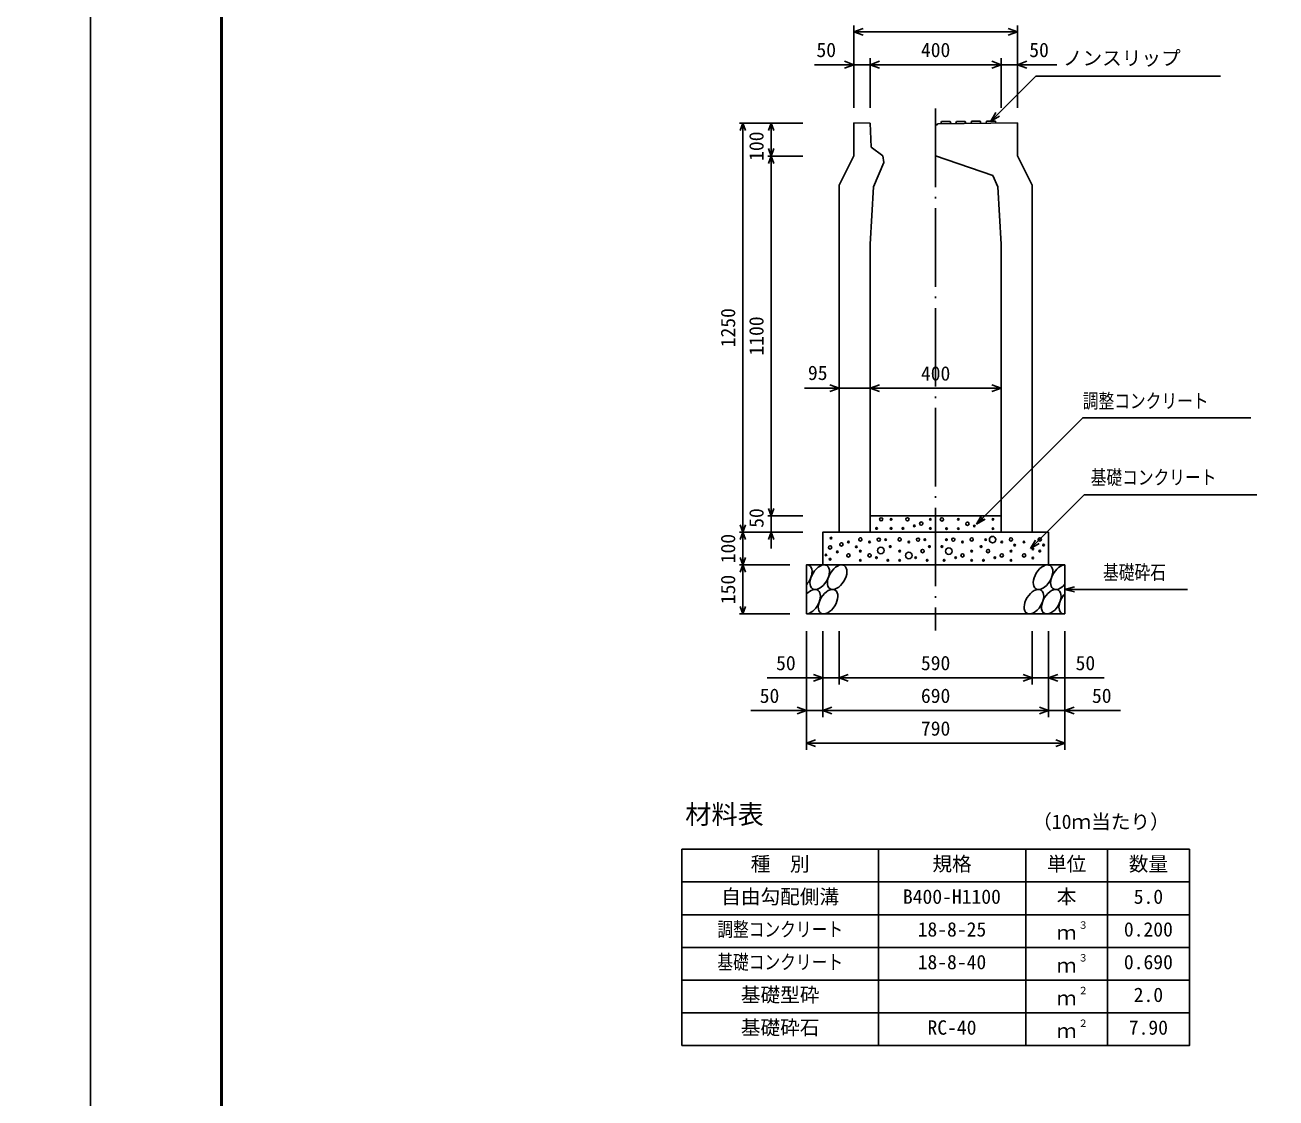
# Model space of a CAD drawing. Units: millimetres, scale not verified. Extents: x -16800 to 16800, y -5940 to 5940.
# Drawn here: x -200 to 3621, y -3201 to 78 of the extents above; entities that cross this region are included whole.
import ezdxf
from ezdxf.enums import TextEntityAlignment as Align

# ---------------------------------------------------------------- set-up
doc = ezdxf.new("R2010")
doc.units = ezdxf.units.MM
doc.header["$LTSCALE"] = 20
doc.linetypes.add('LONG_DASHED_DOTTED', pattern=[15.25, 12, -1.5, 0.25, -1.5])
for name, color, linetype, lineweight in [('0-0_DIM', 7, 'Continuous', 25), ('0-1_Defpoints', 5, 'Continuous', 25), ('0-2_HATCH', 6, 'Continuous', 25), ('0-3_HYO', 3, 'Continuous', 25), ('0-4_HYO2', 4, 'Continuous', 25), ('0-5_OUTLINE', 3, 'Continuous', 25), ('0-6_TXT', 7, 'Continuous', 25), ('0-7_WAKU', 3, 'Continuous', 25)]:
    doc.layers.add(name, color=color, linetype=linetype, lineweight=lineweight)
doc.styles.add('ＭＳ ゴシック', font='')
doc.styles.get('ＭＳ ゴシック').set_extended_font_data('MS Gothic')

msp = doc.modelspace()

# ---------------------------------------------------------------- linework, layer by layer
at = {"layer": '0-0_DIM'}
for p, q in [((2331.78, 77.25), (2331.78, -174.49)), ((2831.78, 77.25), (2831.78, -174.49)), ((2831.78, 57.25), (2331.78, 57.25)), ((2381.78, -22.75), (2381.78, -174.49)), ((2781.78, -22.75), (2781.78, -174.49)), ((2331.78, -42.75), (2212.12, -42.75)), ((2381.78, -42.75), (2331.78, -42.75)), ((2381.78, -42.75), (2781.78, -42.75)), ((2781.78, -42.75), (2831.78, -42.75)), ((2831.78, -42.75), (2951.45, -42.75)), ((2750.73, -215.27), (2887.95, -78.06)), ((3451.84, -78.06), (2887.95, -78.06)), ((2750.73, -215.27), (2765.73, -189.29)), ((1982.58, -221.46), (2175.91, -221.46)), ((1992.58, -221.46), (1992.58, -1471.46)), ((2079.25, -321.96), (2079.25, -221.46)), ((2750.73, -215.27), (2776.71, -200.27)), ((2069.25, -321.96), (2175.91, -321.96)), ((2079.25, -1421.46), (2079.25, -321.96)), ((2286.78, -1031.46), (2180.6, -1031.46)), ((2286.78, -1031.46), (2381.78, -1031.46)), ((2381.78, -1031.46), (2781.78, -1031.46)), ((3035.44, -1357.81), (2871.78, -1521.46)), ((3035.44, -1357.81), (3562.51, -1357.81)), ((2069.25, -1421.46), (2175.91, -1421.46)), ((2079.25, -1421.46), (2079.25, -1471.46)), ((2706.78, -1446.46), (2721.78, -1420.48)), ((2706.78, -1446.46), (2732.76, -1431.46)), ((1982.58, -1471.46), (2175.91, -1471.46)), ((1992.58, -1571.46), (1992.58, -1471.46)), ((2079.25, -1521.46), (2079.25, -1471.46)), ((2871.78, -1521.46), (2886.78, -1495.48)), ((2871.78, -1521.46), (2897.76, -1506.46)), ((1982.58, -1571.46), (2136.78, -1571.46)), ((1992.58, -1571.46), (1992.58, -1721.46)), ((2976.78, -1646.46), (3005.76, -1638.7)), ((2976.78, -1646.46), (3350.68, -1646.46)), ((2976.78, -1646.46), (3005.76, -1654.23)), ((1982.58, -1721.46), (2136.78, -1721.46)), ((2186.78, -2136.48), (2186.78, -1774.13)), ((2236.78, -2036.48), (2236.78, -1774.13)), ((2286.78, -1936.48), (2286.78, -1774.13)), ((2876.78, -1936.48), (2876.78, -1774.13)), ((2926.78, -2036.48), (2926.78, -1774.13)), ((2976.78, -2136.48), (2976.78, -1774.13)), ((2066.78, -1916.48), (2286.78, -1916.48)), ((2286.78, -1916.48), (2876.78, -1916.48)), ((3096.78, -1916.48), (2876.78, -1916.48)), ((2016.78, -2016.48), (2236.78, -2016.48)), ((2236.78, -2016.48), (2926.78, -2016.48)), ((3146.78, -2016.48), (2926.78, -2016.48)), ((2186.78, -2116.48), (2976.78, -2116.48))]:
    msp.add_line(p, q, dxfattribs=at)
at = {"layer": '0-0_DIM', "linetype": 'LONG_DASHED_DOTTED'}
msp.add_line((2581.78, -176.66), (2581.78, -1771.46), dxfattribs=at)
at = {"layer": '0-0_DIM'}
for points in [[(2360.01, 46.99), (2331.82, 57.25), (2360.01, 67.51)], [(2803.63, 67.51), (2831.82, 57.25), (2803.63, 46.99)], [(2303.59, -53.01), (2331.78, -42.75), (2303.59, -32.49)], [(2409.97, -53.01), (2381.78, -42.75), (2409.97, -32.49)], [(2753.67, -32.49), (2781.86, -42.75), (2753.67, -53.01)], [(2859.9, -32.49), (2831.71, -42.75), (2859.9, -53.01)], [(1984.37, -244.01), (1992.58, -221.46), (2000.79, -244.01)], [(2071.04, -244.01), (2079.25, -221.46), (2087.46, -244.01)], [(2087.46, -299.41), (2079.25, -321.96), (2071.04, -299.41)], [(2071.04, -344.51), (2079.25, -321.96), (2087.46, -344.51)], [(2258.59, -1021.2), (2286.78, -1031.46), (2258.59, -1041.72)], [(2409.97, -1041.72), (2381.78, -1031.46), (2409.97, -1021.2)], [(2753.59, -1021.2), (2781.78, -1031.46), (2753.59, -1041.72)], [(2706.78, -1446.46), (3031.25, -1122), (3544.8, -1122)], [(2087.46, -1398.91), (2079.25, -1421.46), (2071.04, -1398.91)], [(2000.79, -1448.91), (1992.58, -1471.46), (1984.37, -1448.91)], [(2000.79, -1494.01), (1992.58, -1471.46), (1984.37, -1494.01)], [(2087.46, -1494.01), (2079.25, -1471.46), (2071.04, -1494.01)], [(2000.79, -1548.91), (1992.58, -1571.46), (1984.37, -1548.91)], [(2000.79, -1594.01), (1992.58, -1571.46), (1984.37, -1594.01)], [(2000.79, -1698.91), (1992.58, -1721.46), (1984.37, -1698.91)], [(2208.59, -1906.22), (2236.78, -1916.48), (2208.59, -1926.74)], [(2314.97, -1926.74), (2286.78, -1916.48), (2314.97, -1906.22)], [(2848.59, -1906.22), (2876.78, -1916.48), (2848.59, -1926.74)], [(2954.97, -1906.22), (2926.78, -1916.48), (2954.97, -1926.74)], [(2158.59, -2006.22), (2186.78, -2016.48), (2158.59, -2026.74)], [(2264.97, -2026.74), (2236.78, -2016.48), (2264.97, -2006.22)], [(2898.59, -2006.22), (2926.78, -2016.48), (2898.59, -2026.74)], [(3004.97, -2006.22), (2976.78, -2016.48), (3004.97, -2026.74)], [(2214.97, -2126.74), (2186.78, -2116.48), (2214.97, -2106.22)], [(2948.59, -2106.22), (2976.78, -2116.48), (2948.59, -2126.74)]]:
    msp.add_lwpolyline(points, dxfattribs=at)
at = {"layer": '0-1_Defpoints'}
for points in [[(-16800, -5940), (0, -5940), (0, 5940), (-16800, 5940)], [(0, -5940), (16800, -5940), (16800, 5940), (0, 5940)]]:
    msp.add_lwpolyline(points, close=True, dxfattribs=at)
at = {"layer": '0-2_HATCH'}
for p, q in [((2597.78, -223.3), (2599.23, -216.79)), ((2599.23, -216.79), (2626.23, -216.52)), ((2627.78, -223), (2626.23, -216.52)), ((2643.78, -222.84), (2645.23, -216.33)), ((2645.23, -216.33), (2672.23, -216.06)), ((2673.78, -222.54), (2672.23, -216.06)), ((2689.78, -222.38), (2691.23, -215.87)), ((2691.23, -215.87), (2718.23, -215.6)), ((2719.78, -222.08), (2718.23, -215.6)), ((2735.78, -221.92), (2737.23, -215.41)), ((2737.23, -215.41), (2764.23, -215.14)), ((2765.78, -221.62), (2764.23, -215.14))]:
    msp.add_line(p, q, dxfattribs=at)
for centre, radius in [((2415.3, -1432.15), 5), ((2445.75, -1432.15), 2.5), ((2495.66, -1432.15), 5), ((2516.69, -1452.28), 2.5), ((2537.71, -1445.28), 5), ((2565.75, -1432.15), 2.5), ((2600.92, -1432.43), 5), ((2650.82, -1432.43), 2.5), ((2678.86, -1445.56), 5), ((2699.89, -1452.57), 2.5), ((2720.92, -1432.43), 5), ((2757.14, -1432.43), 2.5), ((2261.86, -1489.64), 2.5), ((2351.75, -1493.41), 5), ((2401.28, -1460.16), 2.5), ((2407.82, -1494.28), 5), ((2445.75, -1460.16), 2.5), ((2471.75, -1493.41), 5), ((2481.64, -1460.16), 2.5), ((2527.82, -1494.28), 5), ((2565.75, -1460.16), 2.5), ((2614.94, -1460.45), 2.5), ((2635.74, -1494.28), 5), ((2650.82, -1460.45), 2.5), ((2691.82, -1493.41), 5), ((2755.74, -1494.28), 10), ((2757.14, -1460.45), 2.5), ((2811.82, -1493.41), 5), ((2899.9, -1493.41), 5), ((2259.41, -1518.15), 5), ((2293.9, -1508.91), 5), ((2315.47, -1501.29), 2.5), ((2339.33, -1516.2), 2.5), ((2351.75, -1529.3), 2.5), ((2379.79, -1501.29), 2.5), ((2414.36, -1527.3), 10), ((2428.86, -1494.28), 2.5), ((2442.87, -1515.29), 2.5), ((2471.75, -1529.3), 2.5), ((2499.79, -1501.29), 2.5), ((2541.84, -1529.3), 5), ((2548.86, -1494.28), 2.5), ((2562.87, -1515.29), 2.5), ((2600.69, -1515.29), 2.5), ((2621.72, -1529.3), 10), ((2614.71, -1494.28), 2.5), ((2663.78, -1501.29), 2.5), ((2691.82, -1529.3), 2.5), ((2720.69, -1515.29), 2.5), ((2734.71, -1494.28), 2.5), ((2741.72, -1529.3), 5), ((2783.78, -1501.29), 2.5), ((2811.82, -1529.3), 2.5), ((2823.16, -1510.98), 2.5), ((2851.72, -1501.29), 2.5), ((2878.58, -1522.5), 2.5), ((2899.9, -1529.3), 2.5), ((2911.24, -1510.98), 2.5), ((2247, -1540.94), 2.5), ((2259.41, -1554.04), 2.5), ((2281.48, -1531.7), 2.5), ((2315.47, -1542.43), 5), ((2351.75, -1557.31), 2.5), ((2379.79, -1542.43), 5), ((2400.82, -1549.44), 2.5), ((2435.86, -1557.31), 2.5), ((2471.75, -1557.31), 2.5), ((2499.79, -1542.43), 10), ((2520.82, -1549.44), 2.5), ((2555.86, -1557.31), 2.5), ((2607.7, -1557.31), 2.5), ((2642.75, -1549.44), 2.5), ((2663.78, -1542.43), 5), ((2691.82, -1557.31), 2.5), ((2727.7, -1557.31), 2.5), ((2762.75, -1549.44), 2.5), ((2783.78, -1542.43), 5), ((2811.82, -1557.31), 2.5), ((2851.72, -1542.43), 5), ((2878.58, -1550.52), 2.5)]:
    msp.add_circle(centre, radius, dxfattribs=at)
for centre in [(2227.63, -1608.98), (2280.84, -1608.98), (2909.72, -1608.98), (2252.95, -1683.97), (2881.83, -1683.97), (2935.04, -1683.97)]:
    msp.add_ellipse(centre, major_axis=(21.81, 35.31), ratio=0.5792, dxfattribs=at)
for centre, start_param, end_param in [((2174.42, -1608.98), 4.385593, 6.6745444), ((2962.92, -1608.98), 0.3357715, 4.4411806), ((2199.74, -1683.97), 3.5111464, 7.548991), ((2988.25, -1683.97), 1.2110787, 3.5658734)]:
    msp.add_ellipse(centre, major_axis=(21.81, 35.31), ratio=0.5792, start_param=start_param, end_param=end_param, dxfattribs=at)
at = {"layer": '0-3_HYO'}
for p, q in [((2406.78, -2440.42), (2406.78, -3040.42)), ((2856.78, -2440.42), (2856.78, -3040.42)), ((3106.78, -2440.42), (3106.78, -3040.42)), ((1806.78, -2540.42), (3356.78, -2540.42))]:
    msp.add_line(p, q, dxfattribs=at)
msp.add_lwpolyline([(1806.78, -3040.42), (3356.78, -3040.42), (3356.78, -2440.42), (1806.78, -2440.42)], close=True, dxfattribs=at)
at = {"layer": '0-4_HYO2'}
for p, q in [((1806.78, -2640.42), (3356.78, -2640.42)), ((1806.78, -2740.42), (3356.78, -2740.42)), ((1806.78, -2840.42), (3356.78, -2840.42)), ((1806.78, -2940.42), (3356.78, -2940.42))]:
    msp.add_line(p, q, dxfattribs=at)
at = {"layer": '0-5_OUTLINE'}
for p, q in [((2331.78, -220.96), (2331.78, -321.46)), ((2331.78, -220.96), (2381.8, -221.46)), ((2384.8, -294.33), (2381.8, -221.46)), ((2581.78, -226.66), (2586.28, -226.66)), ((2586.28, -226.66), (2587.78, -223.4)), ((2587.78, -223.4), (2831.78, -220.96)), ((2831.78, -220.96), (2831.78, -321.46)), ((2420.8, -321.46), (2384.8, -294.33)), ((2286.78, -411.46), (2331.78, -321.46)), ((2423.8, -341.43), (2392.28, -416.46)), ((2423.8, -341.43), (2420.8, -321.46)), ((2581.78, -321.46), (2756.57, -381.46)), ((2831.78, -321.46), (2876.78, -411.46)), ((2771.28, -416.46), (2756.57, -381.46)), ((2286.78, -411.46), (2286.78, -1471.46)), ((2381.78, -591.46), (2392.28, -416.46)), ((2771.28, -416.46), (2781.78, -591.46)), ((2876.78, -411.46), (2876.78, -1471.46)), ((2381.78, -591.46), (2381.78, -1471.46)), ((2781.78, -591.46), (2781.78, -1471.46)), ((2781.78, -1421.46), (2381.78, -1421.46)), ((2286.78, -1471.46), (2381.78, -1471.46)), ((2876.78, -1471.46), (2781.78, -1471.46)), ((2926.78, -1471.46), (2926.78, -1571.46)), ((2976.78, -1571.46), (2976.78, -1721.46)), ((2186.78, -1721.46), (2976.78, -1721.46))]:
    msp.add_line(p, q, dxfattribs=at)
for points in [[(2926.78, -1471.46), (2236.78, -1471.46), (2236.78, -1571.46)], [(2976.78, -1571.46), (2186.78, -1571.46), (2186.78, -1721.46)]]:
    msp.add_lwpolyline(points, dxfattribs=at)
at = {"layer": '0-7_WAKU', "lineweight": 50}
msp.add_lwpolyline([(400, -5540), (16400, -5540), (16400, 5540), (400, 5540)], close=True, dxfattribs=at)

# ---------------------------------------------------------------- texts
at = {"layer": '0-0_DIM', "style": 'ＭＳ ゴシック'}
for s, p in [('50', (2217.6, -32.75)), ('400', (2536.78, -32.75)), ('50', (2867.7, -32.75)), ('ノンスリップ', (2970.3, -57.88)), ('95', (2191.61, -1019.63)), ('400', (2536.78, -1021.46)), ('50', (2094.34, -1906.48)), ('590', (2536.78, -1906.48)), ('50', (3009.22, -1906.48)), ('50', (2044.34, -2006.48)), ('690', (2536.78, -2006.48)), ('50', (3059.22, -2006.48)), ('790', (2536.78, -2106.48))]:
    msp.add_text(s, height=43.99, dxfattribs=at).set_placement(p, align=Align.BOTTOM_LEFT)
for s, p in [('100', (2069.25, -336.71)), ('1250', (1982.58, -906.46)), ('1100', (2069.25, -931.71)), ('50', (2069.25, -1458.13)), ('100', (1982.58, -1566.46)), ('150', (1982.58, -1691.46))]:
    msp.add_text(s, height=43.99, rotation=90, dxfattribs=at).set_placement(p, align=Align.BOTTOM_LEFT)
at = {"layer": '0-0_DIM', "style": 'ＭＳ ゴシック', "width": 0.8}
for s, p in [('調整コンクリート', (3031.25, -1105.57)), ('基礎コンクリート', (3055.44, -1339.07)), ('基礎砕石', (3093.1, -1629.29))]:
    msp.add_text(s, height=43.99, dxfattribs=at).set_placement(p, align=Align.BOTTOM_LEFT)
at = {"layer": '0-6_TXT', "style": 'ＭＳ ゴシック'}
for s, height, p in [('材料表', 58.65, (1816.78, -2380.42)), ('（10ｍ当たり）', 43.99, (2876.78, -2391.43)), ('種\u3000別', 43.99, (2016.78, -2520.42)), ('規格', 43.99, (2571.78, -2520.42)), ('単位', 43.99, (2921.78, -2520.42)), ('数量', 43.99, (3171.78, -2520.42)), ('自由勾配側溝', 43.99, (1926.78, -2620.42)), ('本', 43.99, (2951.78, -2620.42)), ('B400-H1100', 43.99, (2481.78, -2620.42)), ('5.0', 43.99, (3186.78, -2620.42)), ('18-8-25', 43.99, (2526.78, -2720.42)), ('３', 21.99, (3017.32, -2690.06)), ('0.200', 43.99, (3156.78, -2720.42)), ('ｍ', 43.99, (2951.78, -2730.42)), ('18-8-40', 43.99, (2526.78, -2820.42)), ('ｍ', 43.99, (2951.78, -2830.42)), ('３', 21.99, (3017.32, -2790.06)), ('0.690', 43.99, (3156.78, -2820.42)), ('基礎型砕', 43.99, (1986.78, -2920.42)), ('２', 21.99, (3017.32, -2890.06)), ('2.0', 43.99, (3186.78, -2920.42)), ('ｍ', 43.99, (2951.78, -2930.42)), ('基礎砕石', 43.99, (1986.78, -3020.42)), ('RC-40', 43.99, (2556.78, -3020.42)), ('２', 21.99, (3017.32, -2990.06)), ('7.90', 43.99, (3171.78, -3020.42)), ('ｍ', 43.99, (2951.78, -3030.42))]:
    msp.add_text(s, height=height, dxfattribs=at).set_placement(p, align=Align.BOTTOM_LEFT)
at = {"layer": '0-6_TXT', "style": 'ＭＳ ゴシック', "width": 0.8}
for s, p in [('調整コンクリート', (1914.78, -2720.42)), ('基礎コンクリート', (1914.78, -2820.42))]:
    msp.add_text(s, height=43.99, dxfattribs=at).set_placement(p, align=Align.BOTTOM_LEFT)

doc.saveas('drawing.dxf')
